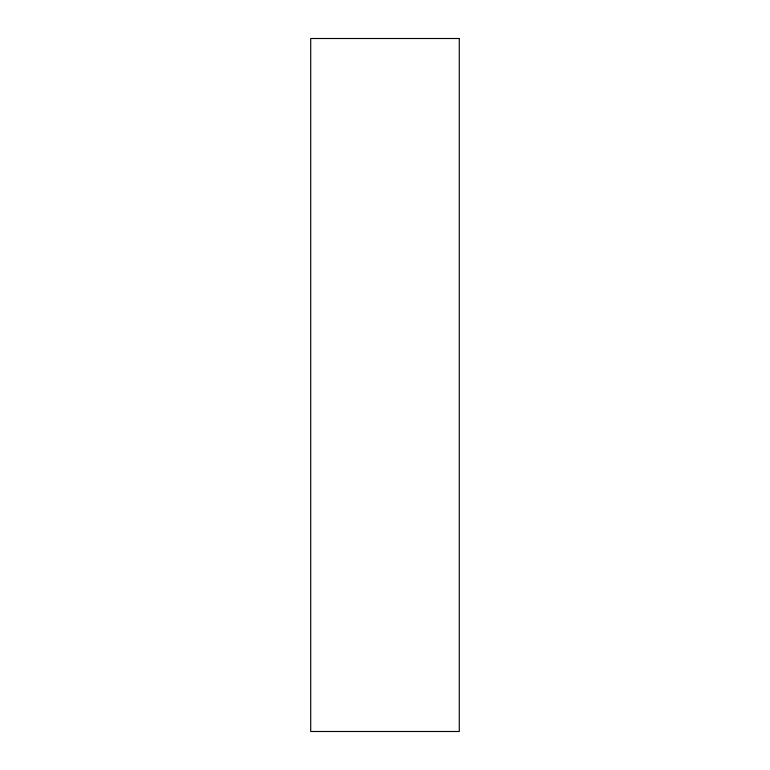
<?xml version="1.0" encoding="UTF-8"?>
<svg xmlns="http://www.w3.org/2000/svg" width="770" height="770" viewBox="0 0 770 770"><rect width="100%" height="100%" fill="white"/><g stroke="black" fill="none" stroke-linecap="round" stroke-linejoin="round"><path stroke-width="1.16" d="M459.286 38.5L310.714 38.5L310.714 731.5L459.286 731.5L459.286 38.5"/></g></svg>
